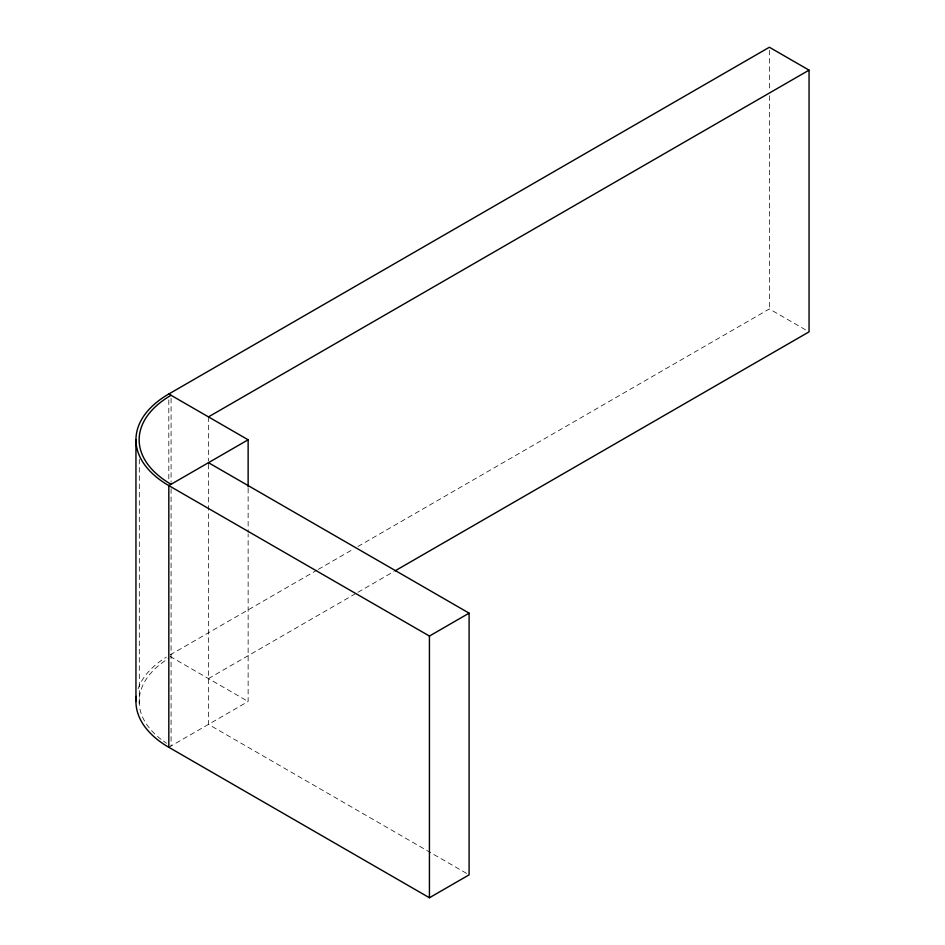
<?xml version="1.0" encoding="UTF-8"?>
<svg xmlns="http://www.w3.org/2000/svg" width="945" height="945" viewBox="0 0 945 945"><rect width="100%" height="100%" fill="white"/><g stroke="black" fill="none" stroke-linecap="round" stroke-linejoin="round"><path stroke-width="0.71" stroke-dasharray="4.72 3.54" d="M170.088 654.944L317.036 570.107M318.311 569.374L352.816 549.447M357.931 546.493L769.384 308.944L806.569 330.407M208.467 678.581L356.702 592.999M357.978 592.267L393.758 571.607M168.812 747.282L248.133 701.485L248.133 533.878M170.053 656.397L248.133 701.485M466.546 873.381L208.467 724.378L208.467 462.459M769.384 50.191L769.384 89.881M769.384 95.764L769.384 308.944M248.133 488.305L248.133 532.413M208.467 416.887L208.467 460.995M171.08 398.235L171.08 482.044M171.08 488.683L171.08 745.971M168.812 399.877L168.812 479.257M139.305 459.246L139.305 704.769M166.603 743.231A108.97 62.913 0 0 1 163.438 741.081M161.099 739.344A108.97 62.913 0 0 1 168.801 658.346M138.112 688.846A112.183 64.768 0 0 1 166.355 657.141"/><path stroke-width="1.42" d="M208.467 462.684L469.098 613.151L469.098 874.857L429.432 897.75L168.812 747.282L168.812 485.588A112.183 64.768 0 0 1 168.812 393.994L769.384 47.25L809.05 70.143L809.05 331.849L395.034 570.874M208.467 416.887L809.05 70.143M248.133 486.829L248.133 439.791L168.812 485.588L429.432 636.056L469.098 613.151M168.812 393.994L248.133 439.791M429.432 636.056L429.432 897.75M135.95 439.791L135.95 701.485M171.08 484.277A108.97 62.913 0 0 1 171.08 395.293M168.812 747.282A112.183 64.768 0 0 1 136.293 696.406"/></g></svg>
